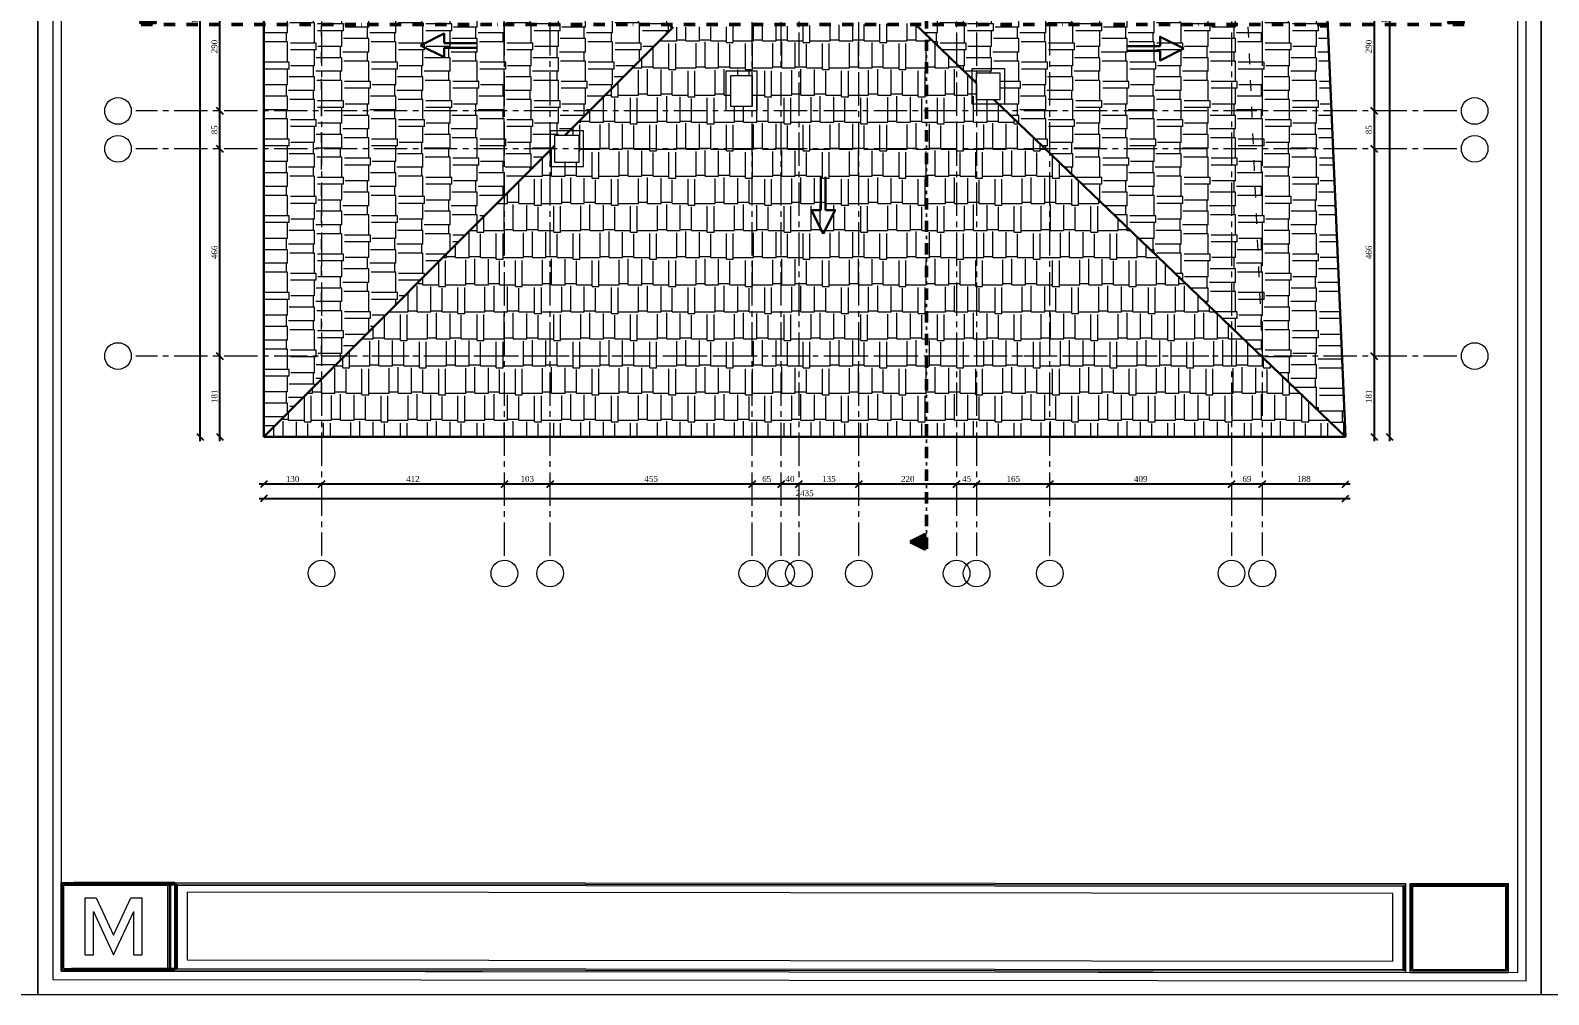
# Model space of a CAD drawing. Header units: millimetres. Extents: x 1373 to 40779, y 1939 to 6439.
# Drawn here: x 16185 to 19603, y 1939 to 4108 of the extents above; entities that cross this region are included whole.
import ezdxf

# ---------------------------------------------------------------- set-up
doc = ezdxf.new("R2010")
doc.units = ezdxf.units.MM
for name, pattern in [('ACAD_ISO03W100', [30, 12, -18]), ('DASHDOTX2', [50.8, 25.4, -12.7, 0, -12.7]), ('IMPORT-CENTER2', [112.5, 75, -12.5, 12.5, -12.5])]:
    doc.linetypes.add(name, pattern=pattern)
for name, color, linetype, lineweight in [('A-ANNO-DIMS', 211, 'Continuous', 18), ('A-AREA-IDEN', 2, 'Continuous', 18), ('A-DETL', 6, 'Continuous', 30), ('A-ROOF', 132, 'Continuous', 18), ('A-ROOF-PATT', 132, 'Continuous', 18), ('A-WALL', 20, 'Continuous', 9), ('HESAPLAMALAR', 2, 'Continuous', 30), ('kest', 4, 'DASHDOTX2', 50), ('S-GRID', 252, 'IMPORT-CENTER2', 5), ('S-GRID-IDEN', 1, 'Continuous', 18)]:
    doc.layers.add(name, color=color, linetype=linetype, lineweight=lineweight)
doc.styles.add('Times New Roman', font='times.ttf', dxfattribs={"height": 13.4})
doc.dimstyles.new('2_0_mm_-_Arial', dxfattribs={"dimscale": 30.48, "dimtxt": 14.029207, "dimasz": 0.492126, "dimexe": 0.328084, "dimexo": 0.625, "dimgap": 0.164042, "dimtad": 1, "dimdec": 0, "dimtxsty": 'Times New Roman', "dimblk1": 'OBLIQUE', "dimblk2": 'OBLIQUE', "dimsah": 1, "dimcen": 2.5, "dimdle": 0.328084, "dimazin": 3, "dimtfac": 1, "dimtix": 1, "dimtmove": 0, "dimatfit": 3, "dimfxl": 0.656168, "dimfxlon": 1, "dimtvp": 1, "dimarcsym": 2})

# ---------------------------------------------------------------- blocks, each defined once
blk = doc.blocks.new('Grid - 3_0mm mit Kreis-1799268--FFF')
at = {"layer": 'S-GRID-IDEN'}
blk.add_circle((0, 0), 0.3, dxfattribs=at)
blk = doc.blocks.new('_Oblique')
at = {"color": 0, "linetype": 'ByBlock', "lineweight": -2}
blk.add_line((-0.5, -0.5), (0.5, 0.5), dxfattribs=at)
blk = doc.blocks.new('*D18004')
at = {"layer": 'A-ANNO-DIMS', "color": 0, "lineweight": -2, "transparency": 16777216}
blk.add_line((19209.7, 4226.6), (19209.7, 3916.6), dxfattribs=at)
at = {"layer": 'Defpoints', "color": 0, "transparency": 16777216}
for p in [(19209.7, 4216.6), (19209.7, 3926.6), (19209.7, 3926.6)]:
    blk.add_point(p, dxfattribs=at)
at = {"layer": 'A-ANNO-DIMS', "color": 0, "lineweight": -2, "transparency": 16777216, "xscale": 15, "yscale": 15, "zscale": 15}
for p, rotation in [((19209.7, 4216.6), 90), ((19209.7, 3926.6), 270)]:
    blk.add_blockref('_Oblique', p, dxfattribs=dict(at, rotation=rotation))
at = {"layer": 'A-ANNO-DIMS', "color": 0, "transparency": 16777216, "insert": (19197.9, 4071.6), "char_height": 13.4, "attachment_point": 5, "rotation": 90, "style": 'Times New Roman'}
blk.add_mtext('\\A1;290', dxfattribs=at)
blk = doc.blocks.new('*D18005')
at = {"layer": 'A-ANNO-DIMS', "color": 0, "lineweight": -2, "transparency": 16777216}
blk.add_line((19209.7, 3936.6), (19209.7, 3831.6), dxfattribs=at)
at = {"layer": 'Defpoints', "color": 0, "transparency": 16777216}
for p in [(19209.7, 3926.6), (19209.7, 3841.6), (19209.7, 3841.6)]:
    blk.add_point(p, dxfattribs=at)
at = {"layer": 'A-ANNO-DIMS', "color": 0, "lineweight": -2, "transparency": 16777216, "xscale": 15, "yscale": 15, "zscale": 15}
for p, rotation in [((19209.7, 3926.6), 90), ((19209.7, 3841.6), 270)]:
    blk.add_blockref('_Oblique', p, dxfattribs=dict(at, rotation=rotation))
at = {"layer": 'A-ANNO-DIMS', "color": 0, "transparency": 16777216, "insert": (19197.9, 3884.1), "char_height": 13.4, "attachment_point": 5, "rotation": 90, "style": 'Times New Roman'}
blk.add_mtext('\\A1;85', dxfattribs=at)
blk = doc.blocks.new('*D18006')
at = {"layer": 'A-ANNO-DIMS', "color": 0, "lineweight": -2, "transparency": 16777216}
blk.add_line((19209.7, 3851.6), (19209.7, 3365.3), dxfattribs=at)
at = {"layer": 'Defpoints', "color": 0, "transparency": 16777216}
for p in [(19209.7, 3841.6), (19209.7, 3375.3), (19209.7, 3375.3)]:
    blk.add_point(p, dxfattribs=at)
at = {"layer": 'A-ANNO-DIMS', "color": 0, "lineweight": -2, "transparency": 16777216, "xscale": 15, "yscale": 15, "zscale": 15}
for p, rotation in [((19209.7, 3841.6), 90), ((19209.7, 3375.3), 270)]:
    blk.add_blockref('_Oblique', p, dxfattribs=dict(at, rotation=rotation))
at = {"layer": 'A-ANNO-DIMS', "color": 0, "transparency": 16777216, "insert": (19197.9, 3608.4), "char_height": 13.4, "attachment_point": 5, "rotation": 90, "style": 'Times New Roman'}
blk.add_mtext('\\A1;466', dxfattribs=at)
blk = doc.blocks.new('*D18007')
at = {"layer": 'A-ANNO-DIMS', "color": 0, "lineweight": -2, "transparency": 16777216}
blk.add_line((19209.7, 3385.3), (19209.7, 3183.8), dxfattribs=at)
at = {"layer": 'Defpoints', "color": 0, "transparency": 16777216}
for p in [(19209.7, 3375.3), (19145.8, 3193.8), (19209.7, 3193.8)]:
    blk.add_point(p, dxfattribs=at)
at = {"layer": 'A-ANNO-DIMS', "color": 0, "lineweight": -2, "transparency": 16777216, "xscale": 15, "yscale": 15, "zscale": 15}
for p, rotation in [((19209.7, 3375.3), 90), ((19209.7, 3193.8), 270)]:
    blk.add_blockref('_Oblique', p, dxfattribs=dict(at, rotation=rotation))
at = {"layer": 'A-ANNO-DIMS', "color": 0, "transparency": 16777216, "insert": (19197.9, 3284.5), "char_height": 13.4, "attachment_point": 5, "rotation": 90, "style": 'Times New Roman'}
blk.add_mtext('\\A1;181', dxfattribs=at)
blk = doc.blocks.new('*D18008')
at = {"layer": 'A-ANNO-DIMS', "color": 0, "lineweight": -2, "transparency": 16777216}
blk.add_line((19155.8, 3087), (18948.2, 3087), dxfattribs=at)
at = {"layer": 'Defpoints', "color": 0, "transparency": 16777216}
for p in [(18958.2, 3193.8), (19145.8, 3193.8), (18958.2, 3087)]:
    blk.add_point(p, dxfattribs=at)
at = {"layer": 'A-ANNO-DIMS', "color": 0, "lineweight": -2, "transparency": 16777216, "xscale": 15, "yscale": 15, "zscale": 15, "rotation": 180}
blk.add_blockref('_Oblique', (18958.2, 3087), dxfattribs=at)
at = {"layer": 'A-ANNO-DIMS', "color": 0, "lineweight": -2, "transparency": 16777216, "xscale": 15, "yscale": 15, "zscale": 15}
blk.add_blockref('_Oblique', (19145.8, 3087), dxfattribs=at)
at = {"layer": 'A-ANNO-DIMS', "color": 0, "transparency": 16777216, "insert": (19052, 3098.8), "char_height": 13.4, "attachment_point": 5, "style": 'Times New Roman'}
blk.add_mtext('\\A1;188', dxfattribs=at)
blk = doc.blocks.new('*D18009')
at = {"layer": 'A-ANNO-DIMS', "color": 0, "lineweight": -2, "transparency": 16777216}
blk.add_line((18968.2, 3087), (18879, 3087), dxfattribs=at)
at = {"layer": 'Defpoints', "color": 0, "transparency": 16777216}
for p in [(18958.2, 3193.8), (18889, 3087), (18889, 3087)]:
    blk.add_point(p, dxfattribs=at)
at = {"layer": 'A-ANNO-DIMS', "color": 0, "lineweight": -2, "transparency": 16777216, "xscale": 15, "yscale": 15, "zscale": 15, "rotation": 180}
blk.add_blockref('_Oblique', (18889, 3087), dxfattribs=at)
at = {"layer": 'A-ANNO-DIMS', "color": 0, "lineweight": -2, "transparency": 16777216, "xscale": 15, "yscale": 15, "zscale": 15}
blk.add_blockref('_Oblique', (18958.2, 3087), dxfattribs=at)
at = {"layer": 'A-ANNO-DIMS', "color": 0, "transparency": 16777216, "insert": (18923.6, 3098.8), "char_height": 13.4, "attachment_point": 5, "style": 'Times New Roman'}
blk.add_mtext('\\A1;69', dxfattribs=at)
blk = doc.blocks.new('*D18010')
at = {"layer": 'A-ANNO-DIMS', "color": 0, "lineweight": -2, "transparency": 16777216}
blk.add_line((18899, 3087), (18470.2, 3087), dxfattribs=at)
at = {"layer": 'Defpoints', "color": 0, "transparency": 16777216}
for p in [(18480.2, 3087), (18480.2, 3087), (18889, 3087)]:
    blk.add_point(p, dxfattribs=at)
at = {"layer": 'A-ANNO-DIMS', "color": 0, "lineweight": -2, "transparency": 16777216, "xscale": 15, "yscale": 15, "zscale": 15, "rotation": 180}
blk.add_blockref('_Oblique', (18480.2, 3087), dxfattribs=at)
at = {"layer": 'A-ANNO-DIMS', "color": 0, "lineweight": -2, "transparency": 16777216, "xscale": 15, "yscale": 15, "zscale": 15}
blk.add_blockref('_Oblique', (18889, 3087), dxfattribs=at)
at = {"layer": 'A-ANNO-DIMS', "color": 0, "transparency": 16777216, "insert": (18684.6, 3098.8), "char_height": 13.4, "attachment_point": 5, "style": 'Times New Roman'}
blk.add_mtext('\\A1;409', dxfattribs=at)
blk = doc.blocks.new('*D18011')
at = {"layer": 'A-ANNO-DIMS', "color": 0, "lineweight": -2, "transparency": 16777216}
blk.add_line((18490.2, 3087), (18305.2, 3087), dxfattribs=at)
at = {"layer": 'Defpoints', "color": 0, "transparency": 16777216}
for p in [(18315.2, 3087), (18315.2, 3087), (18480.2, 3087)]:
    blk.add_point(p, dxfattribs=at)
at = {"layer": 'A-ANNO-DIMS', "color": 0, "lineweight": -2, "transparency": 16777216, "xscale": 15, "yscale": 15, "zscale": 15, "rotation": 180}
blk.add_blockref('_Oblique', (18315.2, 3087), dxfattribs=at)
at = {"layer": 'A-ANNO-DIMS', "color": 0, "lineweight": -2, "transparency": 16777216, "xscale": 15, "yscale": 15, "zscale": 15}
blk.add_blockref('_Oblique', (18480.2, 3087), dxfattribs=at)
at = {"layer": 'A-ANNO-DIMS', "color": 0, "transparency": 16777216, "insert": (18397.7, 3098.8), "char_height": 13.4, "attachment_point": 5, "style": 'Times New Roman'}
blk.add_mtext('\\A1;165', dxfattribs=at)
blk = doc.blocks.new('*D18012')
at = {"layer": 'A-ANNO-DIMS', "color": 0, "lineweight": -2, "transparency": 16777216}
blk.add_line((18325.2, 3087), (18260.2, 3087), dxfattribs=at)
at = {"layer": 'Defpoints', "color": 0, "transparency": 16777216}
for p in [(18270.2, 3087), (18270.2, 3087), (18315.2, 3087)]:
    blk.add_point(p, dxfattribs=at)
at = {"layer": 'A-ANNO-DIMS', "color": 0, "lineweight": -2, "transparency": 16777216, "xscale": 15, "yscale": 15, "zscale": 15, "rotation": 180}
blk.add_blockref('_Oblique', (18270.2, 3087), dxfattribs=at)
at = {"layer": 'A-ANNO-DIMS', "color": 0, "lineweight": -2, "transparency": 16777216, "xscale": 15, "yscale": 15, "zscale": 15}
blk.add_blockref('_Oblique', (18315.2, 3087), dxfattribs=at)
at = {"layer": 'A-ANNO-DIMS', "color": 0, "transparency": 16777216, "insert": (18292.7, 3098.8), "char_height": 13.4, "attachment_point": 5, "style": 'Times New Roman'}
blk.add_mtext('\\A1;45', dxfattribs=at)
blk = doc.blocks.new('*D18013')
at = {"layer": 'A-ANNO-DIMS', "color": 0, "lineweight": -2, "transparency": 16777216}
blk.add_line((18280.2, 3087), (18040.2, 3087), dxfattribs=at)
at = {"layer": 'Defpoints', "color": 0, "transparency": 16777216}
for p in [(18050.2, 3087), (18050.2, 3087), (18270.2, 3087)]:
    blk.add_point(p, dxfattribs=at)
at = {"layer": 'A-ANNO-DIMS', "color": 0, "lineweight": -2, "transparency": 16777216, "xscale": 15, "yscale": 15, "zscale": 15, "rotation": 180}
blk.add_blockref('_Oblique', (18050.2, 3087), dxfattribs=at)
at = {"layer": 'A-ANNO-DIMS', "color": 0, "lineweight": -2, "transparency": 16777216, "xscale": 15, "yscale": 15, "zscale": 15}
blk.add_blockref('_Oblique', (18270.2, 3087), dxfattribs=at)
at = {"layer": 'A-ANNO-DIMS', "color": 0, "transparency": 16777216, "insert": (18160.2, 3098.8), "char_height": 13.4, "attachment_point": 5, "style": 'Times New Roman'}
blk.add_mtext('\\A1;220', dxfattribs=at)
blk = doc.blocks.new('*D18014')
at = {"layer": 'A-ANNO-DIMS', "color": 0, "lineweight": -2, "transparency": 16777216}
blk.add_line((18060.2, 3087), (17905.3, 3087), dxfattribs=at)
at = {"layer": 'Defpoints', "color": 0, "transparency": 16777216}
for p in [(17915.3, 3087), (17915.3, 3087), (18050.2, 3087)]:
    blk.add_point(p, dxfattribs=at)
at = {"layer": 'A-ANNO-DIMS', "color": 0, "lineweight": -2, "transparency": 16777216, "xscale": 15, "yscale": 15, "zscale": 15, "rotation": 180}
blk.add_blockref('_Oblique', (17915.3, 3087), dxfattribs=at)
at = {"layer": 'A-ANNO-DIMS', "color": 0, "lineweight": -2, "transparency": 16777216, "xscale": 15, "yscale": 15, "zscale": 15}
blk.add_blockref('_Oblique', (18050.2, 3087), dxfattribs=at)
at = {"layer": 'A-ANNO-DIMS', "color": 0, "transparency": 16777216, "insert": (17982.7, 3098.8), "char_height": 13.4, "attachment_point": 5, "style": 'Times New Roman'}
blk.add_mtext('\\A1;135', dxfattribs=at)
blk = doc.blocks.new('*D18015')
at = {"layer": 'A-ANNO-DIMS', "color": 0, "lineweight": -2, "transparency": 16777216}
blk.add_line((17925.3, 3087), (17865.2, 3087), dxfattribs=at)
at = {"layer": 'Defpoints', "color": 0, "transparency": 16777216}
for p in [(17875.2, 3087), (17875.2, 3087), (17915.3, 3087)]:
    blk.add_point(p, dxfattribs=at)
at = {"layer": 'A-ANNO-DIMS', "color": 0, "lineweight": -2, "transparency": 16777216, "xscale": 15, "yscale": 15, "zscale": 15, "rotation": 180}
blk.add_blockref('_Oblique', (17875.2, 3087), dxfattribs=at)
at = {"layer": 'A-ANNO-DIMS', "color": 0, "lineweight": -2, "transparency": 16777216, "xscale": 15, "yscale": 15, "zscale": 15}
blk.add_blockref('_Oblique', (17915.3, 3087), dxfattribs=at)
at = {"layer": 'A-ANNO-DIMS', "color": 0, "transparency": 16777216, "insert": (17895.2, 3098.8), "char_height": 13.4, "attachment_point": 5, "style": 'Times New Roman'}
blk.add_mtext('\\A1;40', dxfattribs=at)
blk = doc.blocks.new('*D18016')
at = {"layer": 'A-ANNO-DIMS', "color": 0, "lineweight": -2, "transparency": 16777216}
blk.add_line((17885.2, 3087), (17800.2, 3087), dxfattribs=at)
at = {"layer": 'Defpoints', "color": 0, "transparency": 16777216}
for p in [(17810.2, 3087), (17810.2, 3087), (17875.2, 3087)]:
    blk.add_point(p, dxfattribs=at)
at = {"layer": 'A-ANNO-DIMS', "color": 0, "lineweight": -2, "transparency": 16777216, "xscale": 15, "yscale": 15, "zscale": 15, "rotation": 180}
blk.add_blockref('_Oblique', (17810.2, 3087), dxfattribs=at)
at = {"layer": 'A-ANNO-DIMS', "color": 0, "lineweight": -2, "transparency": 16777216, "xscale": 15, "yscale": 15, "zscale": 15}
blk.add_blockref('_Oblique', (17875.2, 3087), dxfattribs=at)
at = {"layer": 'A-ANNO-DIMS', "color": 0, "transparency": 16777216, "insert": (17842.7, 3098.8), "char_height": 13.4, "attachment_point": 5, "style": 'Times New Roman'}
blk.add_mtext('\\A1;65', dxfattribs=at)
blk = doc.blocks.new('*D18017')
at = {"layer": 'A-ANNO-DIMS', "color": 0, "lineweight": -2, "transparency": 16777216}
blk.add_line((17820.2, 3087), (17345.2, 3087), dxfattribs=at)
at = {"layer": 'Defpoints', "color": 0, "transparency": 16777216}
for p in [(17355.2, 3087), (17355.2, 3087), (17810.2, 3087)]:
    blk.add_point(p, dxfattribs=at)
at = {"layer": 'A-ANNO-DIMS', "color": 0, "lineweight": -2, "transparency": 16777216, "xscale": 15, "yscale": 15, "zscale": 15, "rotation": 180}
blk.add_blockref('_Oblique', (17355.2, 3087), dxfattribs=at)
at = {"layer": 'A-ANNO-DIMS', "color": 0, "lineweight": -2, "transparency": 16777216, "xscale": 15, "yscale": 15, "zscale": 15}
blk.add_blockref('_Oblique', (17810.2, 3087), dxfattribs=at)
at = {"layer": 'A-ANNO-DIMS', "color": 0, "transparency": 16777216, "insert": (17582.7, 3098.8), "char_height": 13.4, "attachment_point": 5, "style": 'Times New Roman'}
blk.add_mtext('\\A1;455', dxfattribs=at)
blk = doc.blocks.new('*D18018')
at = {"layer": 'A-ANNO-DIMS', "color": 0, "lineweight": -2, "transparency": 16777216}
blk.add_line((17365.2, 3087), (17242.2, 3087), dxfattribs=at)
at = {"layer": 'Defpoints', "color": 0, "transparency": 16777216}
for p in [(17252.2, 3087), (17252.2, 3087), (17355.2, 3087)]:
    blk.add_point(p, dxfattribs=at)
at = {"layer": 'A-ANNO-DIMS', "color": 0, "lineweight": -2, "transparency": 16777216, "xscale": 15, "yscale": 15, "zscale": 15, "rotation": 180}
blk.add_blockref('_Oblique', (17252.2, 3087), dxfattribs=at)
at = {"layer": 'A-ANNO-DIMS', "color": 0, "lineweight": -2, "transparency": 16777216, "xscale": 15, "yscale": 15, "zscale": 15}
blk.add_blockref('_Oblique', (17355.2, 3087), dxfattribs=at)
at = {"layer": 'A-ANNO-DIMS', "color": 0, "transparency": 16777216, "insert": (17303.7, 3098.8), "char_height": 13.4, "attachment_point": 5, "style": 'Times New Roman'}
blk.add_mtext('\\A1;103', dxfattribs=at)
blk = doc.blocks.new('*D18019')
at = {"layer": 'A-ANNO-DIMS', "color": 0, "lineweight": -2, "transparency": 16777216}
blk.add_line((17262.2, 3087), (16830.5, 3087), dxfattribs=at)
at = {"layer": 'Defpoints', "color": 0, "transparency": 16777216}
for p in [(16840.5, 3087), (16840.5, 3087), (17252.2, 3087)]:
    blk.add_point(p, dxfattribs=at)
at = {"layer": 'A-ANNO-DIMS', "color": 0, "lineweight": -2, "transparency": 16777216, "xscale": 15, "yscale": 15, "zscale": 15, "rotation": 180}
blk.add_blockref('_Oblique', (16840.5, 3087), dxfattribs=at)
at = {"layer": 'A-ANNO-DIMS', "color": 0, "lineweight": -2, "transparency": 16777216, "xscale": 15, "yscale": 15, "zscale": 15}
blk.add_blockref('_Oblique', (17252.2, 3087), dxfattribs=at)
at = {"layer": 'A-ANNO-DIMS', "color": 0, "transparency": 16777216, "insert": (17046.4, 3098.7), "char_height": 13.4, "attachment_point": 5, "style": 'Times New Roman'}
blk.add_mtext('\\A1;412', dxfattribs=at)
blk = doc.blocks.new('*D18020')
at = {"layer": 'A-ANNO-DIMS', "color": 0, "lineweight": -2, "transparency": 16777216}
blk.add_line((16850.5, 3087), (16700.5, 3087), dxfattribs=at)
at = {"layer": 'Defpoints', "color": 0, "transparency": 16777216}
for p in [(16710.5, 3193.8), (16710.5, 3087), (16840.5, 3087)]:
    blk.add_point(p, dxfattribs=at)
at = {"layer": 'A-ANNO-DIMS', "color": 0, "lineweight": -2, "transparency": 16777216, "xscale": 15, "yscale": 15, "zscale": 15, "rotation": 180}
blk.add_blockref('_Oblique', (16710.5, 3087), dxfattribs=at)
at = {"layer": 'A-ANNO-DIMS', "color": 0, "lineweight": -2, "transparency": 16777216, "xscale": 15, "yscale": 15, "zscale": 15}
blk.add_blockref('_Oblique', (16840.5, 3087), dxfattribs=at)
at = {"layer": 'A-ANNO-DIMS', "color": 0, "transparency": 16777216, "insert": (16775.5, 3098.8), "char_height": 13.4, "attachment_point": 5, "style": 'Times New Roman'}
blk.add_mtext('\\A1;130', dxfattribs=at)
blk = doc.blocks.new('*D18021')
at = {"layer": 'A-ANNO-DIMS', "color": 0, "lineweight": -2, "transparency": 16777216}
blk.add_line((16700.5, 3054.9), (19155.8, 3054.9), dxfattribs=at)
at = {"layer": 'Defpoints', "color": 0, "transparency": 16777216}
for p in [(16710.5, 3193.8), (19145.8, 3193.8), (19145.8, 3054.9)]:
    blk.add_point(p, dxfattribs=at)
at = {"layer": 'A-ANNO-DIMS', "color": 0, "lineweight": -2, "transparency": 16777216, "xscale": 15, "yscale": 15, "zscale": 15, "rotation": 180}
blk.add_blockref('_Oblique', (16710.5, 3054.9), dxfattribs=at)
at = {"layer": 'A-ANNO-DIMS', "color": 0, "lineweight": -2, "transparency": 16777216, "xscale": 15, "yscale": 15, "zscale": 15}
blk.add_blockref('_Oblique', (19145.8, 3054.9), dxfattribs=at)
at = {"layer": 'A-ANNO-DIMS', "color": 0, "transparency": 16777216, "insert": (17928.1, 3066.7), "char_height": 13.4, "attachment_point": 5, "style": 'Times New Roman'}
blk.add_mtext('\\A1;2435', dxfattribs=at)
blk = doc.blocks.new('*D18022')
at = {"layer": 'A-ANNO-DIMS', "color": 0, "lineweight": -2, "transparency": 16777216}
blk.add_line((16611.5, 3183.8), (16611.5, 3385.3), dxfattribs=at)
at = {"layer": 'Defpoints', "color": 0, "transparency": 16777216}
for p in [(16611.5, 3375.3), (16710.5, 3375.3), (16710.5, 3193.8)]:
    blk.add_point(p, dxfattribs=at)
at = {"layer": 'A-ANNO-DIMS', "color": 0, "lineweight": -2, "transparency": 16777216, "xscale": 15, "yscale": 15, "zscale": 15}
for p, rotation in [((16611.5, 3375.3), 90), ((16611.5, 3193.8), 270)]:
    blk.add_blockref('_Oblique', p, dxfattribs=dict(at, rotation=rotation))
at = {"layer": 'A-ANNO-DIMS', "color": 0, "transparency": 16777216, "insert": (16599.6, 3284.5), "char_height": 13.4, "attachment_point": 5, "rotation": 90, "style": 'Times New Roman'}
blk.add_mtext('\\A1;181', dxfattribs=at)
blk = doc.blocks.new('*D18023')
at = {"layer": 'A-ANNO-DIMS', "color": 0, "lineweight": -2, "transparency": 16777216}
blk.add_line((16611.5, 3365.3), (16611.5, 3851.6), dxfattribs=at)
at = {"layer": 'Defpoints', "color": 0, "transparency": 16777216}
for p in [(16611.5, 3841.6), (16611.5, 3841.6), (16710.5, 3375.3)]:
    blk.add_point(p, dxfattribs=at)
at = {"layer": 'A-ANNO-DIMS', "color": 0, "lineweight": -2, "transparency": 16777216, "xscale": 15, "yscale": 15, "zscale": 15}
for p, rotation in [((16611.5, 3841.6), 90), ((16611.5, 3375.3), 270)]:
    blk.add_blockref('_Oblique', p, dxfattribs=dict(at, rotation=rotation))
at = {"layer": 'A-ANNO-DIMS', "color": 0, "transparency": 16777216, "insert": (16599.6, 3608.4), "char_height": 13.4, "attachment_point": 5, "rotation": 90, "style": 'Times New Roman'}
blk.add_mtext('\\A1;466', dxfattribs=at)
blk = doc.blocks.new('*D18024')
at = {"layer": 'A-ANNO-DIMS', "color": 0, "lineweight": -2, "transparency": 16777216}
blk.add_line((16611.5, 3831.6), (16611.5, 3936.6), dxfattribs=at)
at = {"layer": 'Defpoints', "color": 0, "transparency": 16777216}
for p in [(16611.5, 3926.6), (16611.5, 3926.6), (16611.5, 3841.6)]:
    blk.add_point(p, dxfattribs=at)
at = {"layer": 'A-ANNO-DIMS', "color": 0, "lineweight": -2, "transparency": 16777216, "xscale": 15, "yscale": 15, "zscale": 15}
for p, rotation in [((16611.5, 3926.6), 90), ((16611.5, 3841.6), 270)]:
    blk.add_blockref('_Oblique', p, dxfattribs=dict(at, rotation=rotation))
at = {"layer": 'A-ANNO-DIMS', "color": 0, "transparency": 16777216, "insert": (16599.6, 3884.1), "char_height": 13.4, "attachment_point": 5, "rotation": 90, "style": 'Times New Roman'}
blk.add_mtext('\\A1;85', dxfattribs=at)
blk = doc.blocks.new('*D18025')
at = {"layer": 'A-ANNO-DIMS', "color": 0, "lineweight": -2, "transparency": 16777216}
blk.add_line((16611.5, 3916.6), (16611.5, 4226.6), dxfattribs=at)
at = {"layer": 'Defpoints', "color": 0, "transparency": 16777216}
for p in [(16611.5, 4216.6), (16611.5, 4216.6), (16611.5, 3926.6)]:
    blk.add_point(p, dxfattribs=at)
at = {"layer": 'A-ANNO-DIMS', "color": 0, "lineweight": -2, "transparency": 16777216, "xscale": 15, "yscale": 15, "zscale": 15}
for p, rotation in [((16611.5, 4216.6), 90), ((16611.5, 3926.6), 270)]:
    blk.add_blockref('_Oblique', p, dxfattribs=dict(at, rotation=rotation))
at = {"layer": 'A-ANNO-DIMS', "color": 0, "transparency": 16777216, "insert": (16599.6, 4071.6), "char_height": 13.4, "attachment_point": 5, "rotation": 90, "style": 'Times New Roman'}
blk.add_mtext('\\A1;290', dxfattribs=at)
blk = doc.blocks.new('*D18032')
at = {"layer": 'A-ANNO-DIMS', "color": 0, "lineweight": -2, "transparency": 16777216}
blk.add_line((16567.1, 3183.8), (16567.1, 5103.4), dxfattribs=at)
at = {"layer": 'Defpoints', "color": 0, "transparency": 16777216}
for p in [(16567.1, 5093.4), (19063.1, 5093.4), (16710.5, 3193.8)]:
    blk.add_point(p, dxfattribs=at)
at = {"layer": 'A-ANNO-DIMS', "color": 0, "lineweight": -2, "transparency": 16777216, "xscale": 15, "yscale": 15, "zscale": 15}
for p, rotation in [((16567.1, 5093.4), 90), ((16567.1, 3193.8), 270)]:
    blk.add_blockref('_Oblique', p, dxfattribs=dict(at, rotation=rotation))
at = {"layer": 'A-ANNO-DIMS', "color": 0, "transparency": 16777216, "insert": (16555.3, 4143.6), "char_height": 13.4, "attachment_point": 5, "rotation": 90, "style": 'Times New Roman'}
blk.add_mtext('\\A1;1900', dxfattribs=at)
blk = doc.blocks.new('*D18034')
at = {"layer": 'A-ANNO-DIMS', "color": 0, "lineweight": -2, "transparency": 16777216}
blk.add_line((19244.8, 5103.4), (19244.8, 3183.8), dxfattribs=at)
at = {"layer": 'Defpoints', "color": 0, "transparency": 16777216}
for p in [(19074.6, 5093.4), (19157.3, 3193.8), (19244.8, 3193.8)]:
    blk.add_point(p, dxfattribs=at)
at = {"layer": 'A-ANNO-DIMS', "color": 0, "lineweight": -2, "transparency": 16777216, "xscale": 15, "yscale": 15, "zscale": 15}
for p, rotation in [((19244.8, 5093.4), 90), ((19244.8, 3193.8), 270)]:
    blk.add_blockref('_Oblique', p, dxfattribs=dict(at, rotation=rotation))
at = {"layer": 'A-ANNO-DIMS', "color": 0, "transparency": 16777216, "insert": (19232.9, 4143.6), "char_height": 13.4, "attachment_point": 5, "rotation": 90, "style": 'Times New Roman'}
blk.add_mtext('\\A1;1900', dxfattribs=at)
blk = doc.blocks.new('KESİT')
at = {"layer": 'A-WALL'}
for points in [[(14731.3, 5377.3), (14762.7, 5393.2), (14762.7, 5361.3)], [(13015.2, 4158), (13031.2, 4126.6), (12999.2, 4126.6)], [(15959.3, 4158), (15975.3, 4126.6), (15943.3, 4126.6)], [(14731.3, 2957.7), (14762.7, 2973.7), (14762.7, 2941.8)]]:
    blk.add_hatch(color=4, dxfattribs=at).paths.add_polyline_path(points)
at = {"layer": 'A-WALL', "color": 4, "lineweight": 53}
for points in [[(14731.3, 5377.3), (14762.7, 5393.2), (14762.7, 5361.3), (14731.3, 5377.3)], [(13015.2, 4158), (13031.2, 4126.6), (12999.2, 4126.6), (13015.2, 4158)], [(15959.3, 4158), (15975.3, 4126.6), (15943.3, 4126.6), (15959.3, 4158)], [(14731.3, 2957.7), (14762.7, 2973.7), (14762.7, 2941.8), (14731.3, 2957.7)]]:
    blk.add_lwpolyline(points, dxfattribs=at)
at = {"layer": 'kest'}
for p, q in [((14767.8, 2942.4), (14767.8, 5394.2)), ((12999.9, 4121.5), (15977.8, 4121.5))]:
    blk.add_line(p, q, dxfattribs=at)
blk = doc.blocks.new('A$Cac18ca51')
at = {"color": 0, "lineweight": 30}
for points in [[(454.7, 183.9), (454.7, 109.1)], [(465.1, 183.9), (465.1, 109.1)], [(459.9, 55.9), (433.4, 109.1), (454.7, 109.1)], [(459.9, 55.9), (486.4, 109.1), (465.1, 109.1)]]:
    blk.add_lwpolyline(points, dxfattribs=at)
blk = doc.blocks.new('A$C9109d8b0')
at = {"color": 0, "lineweight": 30}
for points in [[(127.9, 27.5), (74.8, 54.1), (74.8, 32.8)], [(0, 32.8), (74.8, 32.8)], [(0, 22.3), (74.8, 22.3)], [(127.9, 27.5), (74.8, 1), (74.8, 22.3)]]:
    blk.add_lwpolyline(points, dxfattribs=at)
blk = doc.blocks.new('A$C8147baf8')
at = {"color": 0, "lineweight": 30}
for points in [[(0, 27.5), (53.2, 54.1), (53.2, 32.8)], [(0, 27.5), (53.2, 1), (53.2, 22.3)], [(127.9, 32.8), (53.2, 32.8)], [(127.9, 22.3), (53.2, 22.3)]]:
    blk.add_lwpolyline(points, dxfattribs=at)

msp = doc.modelspace()

# ---------------------------------------------------------------- hatches: boundary and pattern name
at = {"layer": 'A-ROOF-PATT', "linetype": 'Continuous'}
h = msp.add_hatch(dxfattribs=at)
h.set_pattern_fill('AR-RSHKE', color=17, scale=0.2, angle=90, style=0)
h.paths.add_polyline_path([(18658, 4381.6), (18658, 4435.1), (18718, 4435.1), (18718, 4381.6)])
h.paths.add_polyline_path([(18315.2, 3989), (18315.2, 4012.1), (18367.7, 4012.1), (18367.7, 3951.6), (18354.3, 3951.6), (19145.8, 3193.8), (19063.1, 5093.4), (18174.4, 4123.8)])
h = msp.add_hatch(dxfattribs=at)
h.set_pattern_fill('AR-RSHKE', color=17, scale=0.2, angle=90, style=0)
h.paths.add_polyline_path([(17197.5, 4431.6), (17197.5, 4381.6), (17142.5, 4381.6), (17142.5, 4431.6)])
h.paths.add_polyline_path([(17365.2, 3848.5), (17365.2, 3871.6), (17388.3, 3871.6), (17631.8, 4115.1), (16710.5, 5018.4), (16710.5, 3193.8)])
h = msp.add_hatch(dxfattribs=at)
h.set_pattern_fill('AR-RSHKE', color=17, scale=0.2, style=0)
h.paths.add_polyline_path([(17810.2, 3936.6), (17761.7, 3936.6), (17761.7, 4006.6), (17810.2, 4006.6)])
h.paths.add_polyline_path([(17365.2, 3811.6), (17365.2, 3848.5), (16710.5, 3193.8), (19145.8, 3193.8), (18354.3, 3951.6), (18315.2, 3951.6), (18315.2, 3989), (18174.4, 4123.8), (17890.8, 4117.6), (17631.8, 4115.1), (17388.3, 3871.6), (17420.2, 3871.6), (17420.2, 3811.6)])

# ---------------------------------------------------------------- linework, layer by layer
at = {"layer": 'A-ANNO-DIMS', "lineweight": 18, "ltscale": 2}
for p, q in [((16254.6, 1991.1), (16254.6, 2191.1)), ((16254.6, 2191.1), (16501.2, 2191.1)), ((16254.6, 1991.1), (16254.6, 2191.1)), ((16257.7, 2188), (16498.1, 2188)), ((16257.7, 1994.2), (16257.7, 2188)), ((16513.3, 2188), (16281.1, 2188)), ((16510.2, 2191.1), (16284.2, 2191.1)), ((16498.1, 1994.2), (16498.1, 2188)), ((16501.2, 1991.1), (16501.2, 2191.1)), ((16510.2, 2191.1), (19281.2, 2188.7)), ((16510.2, 1991.1), (16510.2, 2191.1)), ((16513.3, 2188), (19278.1, 2185.5)), ((16513.3, 1994.2), (16513.3, 2188)), ((19281.2, 1988.7), (19281.2, 2188.7)), ((19291.2, 2188.7), (19512.3, 2188.7)), ((19291.2, 1988.7), (19291.2, 2188.7)), ((19512.3, 1988.7), (19512.3, 2188.7)), ((16260.9, 2184.9), (16495, 2184.9)), ((16260.9, 1997.4), (16260.9, 2184.9)), ((16516.5, 2184.9), (16277.9, 2184.9)), ((16308.5, 2028.3), (16308.5, 2156.4)), ((16308.5, 2028.3), (16308.5, 2156.4)), ((16308.5, 2156.4), (16333.5, 2156.4)), ((16333.5, 2156.4), (16372.6, 2072.5)), ((16372.6, 2072.5), (16411.6, 2156.4)), ((16411.6, 2156.4), (16436.6, 2156.4)), ((16436.6, 2028.3), (16436.6, 2156.4)), ((16495, 1997.4), (16495, 2184.9)), ((16516.5, 2184.9), (19275, 2182.4)), ((16516.5, 1997.4), (16516.5, 2184.9)), ((19251.7, 2166.4), (16538.6, 2168.9)), ((16538.6, 2015.8), (16538.6, 2168.9)), ((19251.7, 2013.3), (19251.7, 2166.4)), ((19275, 1994.9), (19275, 2182.4)), ((19278.1, 1991.8), (19278.1, 2185.5)), ((19294.3, 2185.5), (19509.2, 2185.5)), ((19294.3, 1991.8), (19294.3, 2185.5)), ((19297.4, 2182.4), (19506, 2182.4)), ((19297.4, 1994.9), (19297.4, 2182.4)), ((19506, 1994.9), (19506, 2182.4)), ((19509.2, 1991.8), (19509.2, 2185.5)), ((16327.3, 2028.3), (16327.3, 2125.4)), ((16327.3, 2125.4), (16372.6, 2028.1)), ((16372.6, 2028.1), (16417.9, 2125.4)), ((16417.9, 2028.3), (16417.9, 2125.4)), ((16308.5, 2028.3), (16327.3, 2028.3)), ((16417.9, 2028.3), (16436.6, 2028.3)), ((16254.6, 1991.1), (16501.2, 1991.1)), ((16257.7, 1994.2), (16498.1, 1994.2)), ((16260.9, 1997.4), (16495, 1997.4)), ((16516.5, 1997.4), (16277.9, 1997.4)), ((16513.3, 1994.2), (16281.1, 1994.2)), ((16510.2, 1991.1), (16284.2, 1991.1)), ((16510.2, 1991.1), (19281.2, 1988.7)), ((16513.3, 1994.2), (19278.1, 1991.8)), ((16516.5, 1997.4), (19275, 1994.9)), ((19251.7, 2013.3), (16538.6, 2015.8)), ((19291.2, 1988.7), (19512.3, 1988.7)), ((19294.3, 1991.8), (19509.2, 1991.8)), ((19297.4, 1994.9), (19506, 1994.9))]:
    msp.add_line(p, q, dxfattribs=at)
for points in [[(12818.4, 1938.6), (16202.1, 1938.6), (16202.1, 6438.6), (12818.4, 6438.6)], [(16202.1, 1938.6), (19585.8, 1938.6), (19585.8, 6438.6), (16202.1, 6438.6)], [(19585.8, 1938.6), (22969.5, 1938.6), (22969.5, 6438.6), (19585.8, 6438.6)], [(16235.9, 1972.4), (19552.1, 1969.9), (19552.1, 6402.4), (16235.9, 6404.9)], [(16254.6, 1991.1), (19533.3, 1988.7), (19533.3, 6383.7), (16254.6, 6386.1)]]:
    msp.add_lwpolyline(points, close=True, dxfattribs=at)
at = {"layer": 'A-ROOF', "color": 241, "lineweight": 30, "true_color": 0xf7abae}
for p, q in [((19145.8, 3193.8), (19063.1, 5093.4)), ((16710.5, 5018.4), (16710.5, 3193.8)), ((17631.8, 4115.1), (17388.3, 3871.6)), ((18174.4, 4123.8), (18315.2, 3989)), ((18354.3, 3951.6), (19145.8, 3193.8)), ((17365.2, 3848.5), (16710.5, 3193.8)), ((16710.5, 3193.8), (19145.8, 3193.8))]:
    msp.add_line(p, q, dxfattribs=at)
at = {"layer": 'A-ROOF'}
for points in [[(17820.2, 3926.6), (17751.7, 3926.6), (17751.7, 4016.6), (17820.2, 4016.6)], [(17810.2, 3936.6), (17761.7, 3936.6), (17761.7, 4006.6), (17810.2, 4006.6)], [(18377.7, 3941.6), (18305.2, 3941.6), (18305.2, 4022.1), (18377.7, 4022.1)], [(18367.7, 3951.6), (18315.2, 3951.6), (18315.2, 4012.1), (18367.7, 4012.1)], [(17355.2, 3801.6), (17430.2, 3801.6), (17430.2, 3881.6), (17355.2, 3881.6)], [(17365.2, 3811.6), (17420.2, 3811.6), (17420.2, 3871.6), (17365.2, 3871.6)]]:
    msp.add_lwpolyline(points, close=True, dxfattribs=at)
at = {"layer": 'HESAPLAMALAR', "linetype": 'ACAD_ISO03W100', "lineweight": 18, "ltscale": 2}
msp.add_lwpolyline([(16840.5, 4891), (17880.3, 4911.2), (18889, 4955.1), (18958.2, 3374.7), (16840.5, 3374.7)], close=True, dxfattribs=at)
at = {"layer": 'S-GRID', "lineweight": 18}
for p, q in [((16840.5, 5565.5), (16840.5, 2926.1)), ((17252.2, 2926.1), (17252.2, 5565.5)), ((17355.2, 2926.1), (17355.2, 5565.5)), ((17810.2, 2926.1), (17810.2, 5565.5)), ((17875.2, 2926.1), (17875.2, 5565.5)), ((17915.3, 5565.5), (17915.3, 2926.1)), ((18050.2, 2926.1), (18050.2, 5565.5)), ((18270.2, 5565.5), (18270.2, 2926.1)), ((18315.2, 5565.5), (18315.2, 2926.1)), ((18480.2, 2926.1), (18480.2, 5565.5)), ((18889, 5565.5), (18889, 2926.1)), ((18958.2, 5565.5), (18958.2, 2926.1)), ((19396.2, 3926.6), (16422.5, 3926.6)), ((19396.2, 3841.6), (16422.5, 3841.6)), ((19396.2, 3375.3), (16422.5, 3375.3))]:
    msp.add_line(p, q, dxfattribs=at)

# ---------------------------------------------------------------- block references
at = {"layer": 'A-AREA-IDEN', "color": 7}
for name, p in [('A$C8147baf8', (17063.4, 4046.7)), ('A$C9109d8b0', (18653.4, 4039.5)), ('A$Cac18ca51', (17510.1, 3594.6))]:
    msp.add_blockref(name, p, dxfattribs=at)
at = {"layer": 'A-DETL'}
msp.add_blockref('KESİT', (3434.8, -0.6), dxfattribs=at)
at = {"layer": 'S-GRID-IDEN', "xscale": 99.99999999999993, "yscale": 99.99999999999993, "zscale": 99.99999999999993}
for p, rotation in [((16382.5, 3926.6), 89.99999999999982), ((19436.2, 3926.6), 89.99999999999982), ((16382.5, 3841.6), 89.99999999999982), ((19436.2, 3841.6), 89.99999999999982), ((16382.5, 3375.3), 89.99999999999982), ((19436.2, 3375.3), 89.99999999999982), ((16840.5, 2886.1), 180), ((17915.3, 2886.1), 180), ((18270.2, 2886.1), 180), ((18315.2, 2886.1), 180), ((18889, 2886.1), 180), ((18958.2, 2886.1), 180)]:
    msp.add_blockref('Grid - 3_0mm mit Kreis-1799268--FFF', p, dxfattribs=dict(at, rotation=rotation))
for p in [(17252.2, 2886.1), (17355.2, 2886.1), (17810.2, 2886.1), (17875.2, 2886.1), (18050.2, 2886.1), (18480.2, 2886.1)]:
    msp.add_blockref('Grid - 3_0mm mit Kreis-1799268--FFF', p, dxfattribs=at)

# ---------------------------------------------------------------- dimensions: what is measured, and where the dimension line sits
at = {"layer": 'A-ANNO-DIMS'}
for base, p1, p2, picture, middle in [((16567.1, 5093.4), (16710.5, 3193.8), (19063.1, 5093.4), '*D18032', (16555.3, 4143.6)), ((19244.8, 3193.8), (19074.6, 5093.4), (19157.3, 3193.8), '*D18034', (19232.9, 4143.6)), ((16611.5, 4216.6), (16611.5, 3926.6), (16611.5, 4216.6), '*D18025', (16599.6, 4071.6)), ((19209.7, 3926.6), (19209.7, 4216.6), (19209.7, 3926.6), '*D18004', (19197.9, 4071.6)), ((16611.5, 3926.6), (16611.5, 3841.6), (16611.5, 3926.6), '*D18024', (16599.6, 3884.1)), ((19209.7, 3841.6), (19209.7, 3926.6), (19209.7, 3841.6), '*D18005', (19197.9, 3884.1)), ((16611.5, 3841.6), (16710.5, 3375.3), (16611.5, 3841.6), '*D18023', (16599.6, 3608.4)), ((19209.7, 3375.3), (19209.7, 3841.6), (19209.7, 3375.3), '*D18006', (19197.9, 3608.4)), ((16611.4614, 3375.2824), (16710.5028, 3193.8066), (16710.5028, 3375.2824), '*D18022', (16599.6454, 3284.5445)), ((19209.7237, 3193.8066), (19209.7237, 3375.2824), (19145.7894, 3193.8066), '*D18007', (19197.9078, 3284.5445))]:
    dim = msp.add_linear_dim(base=base, p1=p1, p2=p2, angle=90, dimstyle='2_0_mm_-_Arial', override={"dimse1": 1, "dimse2": 1, "dimfxl": 225.881228}, dxfattribs=at)
    dim.commit()
    dim.dimension.update_dxf_attribs({"geometry": picture, "text_midpoint": middle})
for base, p1, p2, picture, middle in [((16710.5, 3087), (16840.5, 3087), (16710.5, 3193.8), '*D18020', (16775.5, 3098.8)), ((19145.8, 3054.9), (16710.5, 3193.8), (19145.8, 3193.8), '*D18021', (17928.1, 3066.7)), ((18889, 3087), (18958.2, 3193.8), (18889, 3087), '*D18009', (18923.6, 3098.8)), ((18958.2, 3087), (19145.8, 3193.8), (18958.2, 3193.8), '*D18008', (19052, 3098.8)), ((16840.5, 3087), (17252.2, 3087), (16840.5, 3087), '*D18019', (17046.4, 3098.7)), ((17252.2, 3087), (17355.2, 3087), (17252.2, 3087), '*D18018', (17303.7, 3098.8)), ((17355.2, 3087), (17810.2, 3087), (17355.2, 3087), '*D18017', (17582.7, 3098.8)), ((17810.2, 3087), (17875.2, 3087), (17810.2, 3087), '*D18016', (17842.7, 3098.8)), ((17875.2, 3087), (17915.3, 3087), (17875.2, 3087), '*D18015', (17895.2, 3098.8)), ((17915.3, 3087), (18050.2, 3087), (17915.3, 3087), '*D18014', (17982.7, 3098.8)), ((18050.2, 3087), (18270.2, 3087), (18050.2, 3087), '*D18013', (18160.2, 3098.8)), ((18270.2, 3087), (18315.2, 3087), (18270.2, 3087), '*D18012', (18292.7, 3098.8)), ((18315.2, 3087), (18480.2, 3087), (18315.2, 3087), '*D18011', (18397.7, 3098.8)), ((18480.2, 3087), (18889, 3087), (18480.2, 3087), '*D18010', (18684.6, 3098.8))]:
    dim = msp.add_linear_dim(base=base, p1=p1, p2=p2, dimstyle='2_0_mm_-_Arial', override={"dimse1": 1, "dimse2": 1, "dimfxl": 225.881228}, dxfattribs=at)
    dim.commit()
    dim.dimension.update_dxf_attribs({"geometry": picture, "text_midpoint": middle})

doc.saveas('drawing.dxf')
